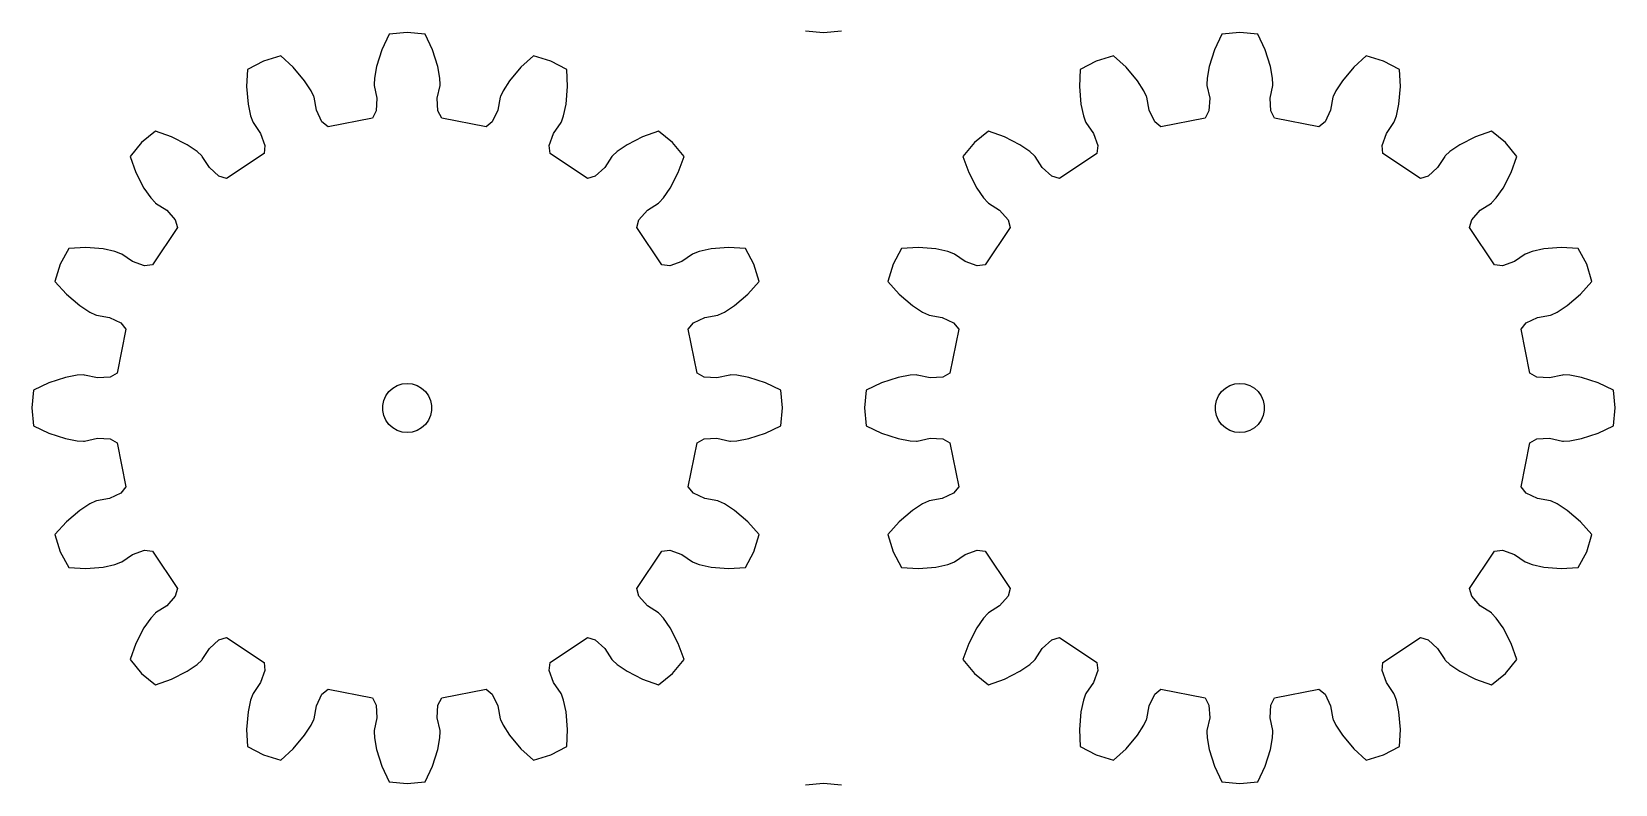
# Model space of a CAD drawing. Extents: x 0 to 198, y 0 to 229.
# Drawn here: x 101.7 to 198.3, y 91.6 to 137.6 of the extents above; entities that cross this region are included whole.
import ezdxf

# ---------------------------------------------------------------- set-up
doc = ezdxf.new("R2010")
doc.units = 0

msp = doc.modelspace()

# ---------------------------------------------------------------- linework, layer by layer
for p, q in [((123.493, 137.402), (123.05, 136.464)), ((124.592, 137.51), (123.493, 137.402)), ((125.69, 137.402), (124.592, 137.51)), ((126.133, 136.464), (125.69, 137.402)), ((148.912, 137.618), (150.01, 137.51)), ((150.01, 137.51), (151.108, 137.618)), ((174.33, 137.402), (173.887, 136.464)), ((175.428, 137.51), (174.33, 137.402)), ((176.526, 137.402), (175.428, 137.51)), ((176.97, 136.464), (176.526, 137.402)), ((123.05, 136.464), (122.723, 135.446)), ((126.46, 135.446), (126.133, 136.464)), ((173.887, 136.464), (173.56, 135.446)), ((177.297, 135.446), (176.97, 136.464)), ((115.821, 135.765), (114.848, 135.245)), ((116.877, 136.086), (115.821, 135.765)), ((117.646, 135.389), (116.877, 136.086)), ((118.337, 134.573), (117.646, 135.389)), ((122.723, 135.446), (122.592, 134.727)), ((126.591, 134.727), (126.46, 135.446)), ((131.537, 135.389), (130.846, 134.573)), ((132.306, 136.086), (131.537, 135.389)), ((133.362, 135.765), (132.306, 136.086)), ((134.335, 135.245), (133.362, 135.765)), ((166.658, 135.765), (165.685, 135.245)), ((167.714, 136.086), (166.658, 135.765)), ((168.482, 135.389), (167.714, 136.086)), ((169.174, 134.573), (168.482, 135.389)), ((173.56, 135.446), (173.429, 134.727)), ((177.427, 134.727), (177.297, 135.446)), ((182.374, 135.389), (181.682, 134.573)), ((183.143, 136.086), (182.374, 135.389)), ((184.199, 135.765), (183.143, 136.086)), ((185.172, 135.245), (184.199, 135.765)), ((114.848, 135.245), (114.797, 134.209)), ((118.733, 133.96), (118.337, 134.573)), ((122.592, 134.727), (122.573, 134.337)), ((126.61, 134.337), (126.591, 134.727)), ((130.846, 134.573), (130.45, 133.96)), ((134.386, 134.209), (134.335, 135.245)), ((165.685, 135.245), (165.634, 134.209)), ((169.57, 133.96), (169.174, 134.573)), ((173.429, 134.727), (173.41, 134.337)), ((177.447, 134.337), (177.427, 134.727)), ((181.682, 134.573), (181.287, 133.96)), ((185.223, 134.209), (185.172, 135.245)), ((114.797, 134.209), (114.885, 133.143)), ((118.9, 133.606), (118.733, 133.96)), ((118.916, 133.557), (118.9, 133.606)), ((119.059, 132.768), (118.916, 133.557)), ((122.573, 134.337), (122.577, 134.285)), ((122.577, 134.285), (122.747, 133.501)), ((122.747, 133.501), (122.706, 132.723)), ((126.436, 133.501), (126.606, 134.285)), ((126.477, 132.723), (126.436, 133.501)), ((126.606, 134.285), (126.61, 134.337)), ((130.267, 133.557), (130.124, 132.768)), ((130.283, 133.606), (130.267, 133.557)), ((130.45, 133.96), (130.283, 133.606)), ((134.298, 133.143), (134.386, 134.209)), ((165.634, 134.209), (165.721, 133.143)), ((169.737, 133.606), (169.57, 133.96)), ((169.753, 133.557), (169.737, 133.606)), ((169.896, 132.768), (169.753, 133.557)), ((173.41, 134.337), (173.414, 134.285)), ((173.414, 134.285), (173.584, 133.501)), ((173.584, 133.501), (173.542, 132.723)), ((177.273, 133.501), (177.442, 134.285)), ((177.314, 132.723), (177.273, 133.501)), ((177.442, 134.285), (177.447, 134.337)), ((181.104, 133.557), (180.96, 132.768)), ((181.12, 133.606), (181.104, 133.557)), ((181.287, 133.96), (181.12, 133.606)), ((185.135, 133.143), (185.223, 134.209)), ((114.885, 133.143), (115.039, 132.43)), ((119.395, 132.064), (119.059, 132.768)), ((122.706, 132.723), (122.473, 132.294)), ((126.71, 132.294), (126.477, 132.723)), ((130.124, 132.768), (129.788, 132.064)), ((134.144, 132.43), (134.298, 133.143)), ((165.721, 133.143), (165.875, 132.43)), ((170.232, 132.064), (169.896, 132.768)), ((173.542, 132.723), (173.31, 132.294)), ((177.547, 132.294), (177.314, 132.723)), ((180.96, 132.768), (180.624, 132.064)), ((184.981, 132.43), (185.135, 133.143)), ((109.239, 131.497), (108.386, 130.797)), ((110.216, 131.148), (109.239, 131.497)), ((115.039, 132.43), (115.171, 132.062)), ((115.171, 132.062), (115.194, 132.015)), ((115.194, 132.015), (115.651, 131.356)), ((119.774, 131.757), (119.395, 132.064)), ((122.473, 132.294), (119.774, 131.757)), ((129.409, 131.757), (126.71, 132.294)), ((129.788, 132.064), (129.409, 131.757)), ((133.532, 131.356), (133.989, 132.015)), ((133.989, 132.015), (134.012, 132.062)), ((134.012, 132.062), (134.144, 132.43)), ((139.944, 131.497), (138.967, 131.148)), ((140.797, 130.797), (139.944, 131.497)), ((160.075, 131.497), (159.222, 130.797)), ((161.052, 131.148), (160.075, 131.497)), ((165.875, 132.43), (166.007, 132.062)), ((166.007, 132.062), (166.031, 132.015)), ((166.031, 132.015), (166.488, 131.356)), ((170.611, 131.757), (170.232, 132.064)), ((173.31, 132.294), (170.611, 131.757)), ((180.245, 131.757), (177.547, 132.294)), ((180.624, 132.064), (180.245, 131.757)), ((184.369, 131.356), (184.825, 132.015)), ((184.825, 132.015), (184.849, 132.062)), ((184.849, 132.062), (184.981, 132.43)), ((190.781, 131.497), (189.804, 131.148)), ((191.634, 130.797), (190.781, 131.497)), ((108.386, 130.797), (107.686, 129.944)), ((111.167, 130.659), (110.216, 131.148)), ((111.767, 130.243), (111.167, 130.659)), ((115.651, 131.356), (115.911, 130.621)), ((115.911, 130.621), (115.86, 130.136)), ((133.272, 130.621), (133.532, 131.356)), ((133.323, 130.136), (133.272, 130.621)), ((138.016, 130.659), (137.416, 130.243)), ((138.967, 131.148), (138.016, 130.659)), ((141.497, 129.944), (140.797, 130.797)), ((159.222, 130.797), (158.522, 129.944)), ((162.003, 130.659), (161.052, 131.148)), ((162.604, 130.243), (162.003, 130.659)), ((166.488, 131.356), (166.747, 130.621)), ((166.747, 130.621), (166.697, 130.136)), ((184.109, 130.621), (184.369, 131.356)), ((184.16, 130.136), (184.109, 130.621)), ((188.853, 130.659), (188.253, 130.243)), ((189.804, 131.148), (188.853, 130.659)), ((192.334, 129.944), (191.634, 130.797)), ((107.686, 129.944), (108.035, 128.967)), ((112.057, 129.981), (111.767, 130.243)), ((112.09, 129.941), (112.057, 129.981)), ((112.525, 129.267), (112.09, 129.941)), ((115.86, 130.136), (113.572, 128.607)), ((135.611, 128.607), (133.323, 130.136)), ((137.093, 129.941), (136.658, 129.267)), ((137.126, 129.981), (137.093, 129.941)), ((137.416, 130.243), (137.126, 129.981)), ((141.148, 128.967), (141.497, 129.944)), ((158.522, 129.944), (158.872, 128.967)), ((162.893, 129.981), (162.604, 130.243)), ((162.927, 129.941), (162.893, 129.981)), ((163.361, 129.267), (162.927, 129.941)), ((166.697, 130.136), (164.409, 128.607)), ((186.448, 128.607), (184.16, 130.136)), ((187.93, 129.941), (187.495, 129.267)), ((187.963, 129.981), (187.93, 129.941)), ((188.253, 130.243), (187.963, 129.981)), ((191.984, 128.967), (192.334, 129.944)), ((108.035, 128.967), (108.524, 128.016)), ((113.104, 128.746), (112.525, 129.267)), ((113.572, 128.607), (113.104, 128.746)), ((136.079, 128.746), (135.611, 128.607)), ((136.658, 129.267), (136.079, 128.746)), ((140.659, 128.016), (141.148, 128.967)), ((158.872, 128.967), (159.361, 128.016)), ((163.941, 128.746), (163.361, 129.267)), ((164.409, 128.607), (163.941, 128.746)), ((186.916, 128.746), (186.448, 128.607)), ((187.495, 129.267), (186.916, 128.746)), ((191.496, 128.016), (191.984, 128.967)), ((108.524, 128.016), (108.94, 127.416)), ((140.243, 127.416), (140.659, 128.016)), ((159.361, 128.016), (159.776, 127.416)), ((191.08, 127.416), (191.496, 128.016)), ((108.94, 127.416), (109.202, 127.126)), ((109.202, 127.126), (109.242, 127.093)), ((109.242, 127.093), (109.916, 126.658)), ((109.916, 126.658), (110.437, 126.079)), ((138.746, 126.079), (139.267, 126.658)), ((139.267, 126.658), (139.941, 127.093)), ((139.941, 127.093), (139.981, 127.126)), ((139.981, 127.126), (140.243, 127.416)), ((159.776, 127.416), (160.039, 127.126)), ((160.039, 127.126), (160.078, 127.093)), ((160.078, 127.093), (160.753, 126.658)), ((160.753, 126.658), (161.274, 126.079)), ((189.583, 126.079), (190.104, 126.658)), ((190.104, 126.658), (190.778, 127.093)), ((190.778, 127.093), (190.817, 127.126)), ((190.817, 127.126), (191.08, 127.416)), ((110.437, 126.079), (110.576, 125.611)), ((138.607, 125.611), (138.746, 126.079)), ((161.274, 126.079), (161.413, 125.611)), ((189.444, 125.611), (189.583, 126.079)), ((110.576, 125.611), (109.048, 123.323)), ((140.136, 123.323), (138.607, 125.611)), ((161.413, 125.611), (159.884, 123.323)), ((190.972, 123.323), (189.444, 125.611)), ((103.938, 124.335), (103.418, 123.362)), ((104.974, 124.386), (103.938, 124.335)), ((106.04, 124.298), (104.974, 124.386)), ((106.753, 124.144), (106.04, 124.298)), ((107.122, 124.012), (106.753, 124.144)), ((107.168, 123.989), (107.122, 124.012)), ((107.827, 123.532), (107.168, 123.989)), ((142.015, 123.989), (141.356, 123.532)), ((142.062, 124.012), (142.015, 123.989)), ((142.43, 124.144), (142.062, 124.012)), ((143.143, 124.298), (142.43, 124.144)), ((144.209, 124.386), (143.143, 124.298)), ((145.245, 124.335), (144.209, 124.386)), ((145.765, 123.362), (145.245, 124.335)), ((154.775, 124.335), (154.254, 123.362)), ((155.811, 124.386), (154.775, 124.335)), ((156.876, 124.298), (155.811, 124.386)), ((157.59, 124.144), (156.876, 124.298)), ((157.958, 124.012), (157.59, 124.144)), ((158.004, 123.989), (157.958, 124.012)), ((158.664, 123.532), (158.004, 123.989)), ((192.852, 123.989), (192.192, 123.532)), ((192.898, 124.012), (192.852, 123.989)), ((193.266, 124.144), (192.898, 124.012)), ((193.98, 124.298), (193.266, 124.144)), ((195.046, 124.386), (193.98, 124.298)), ((196.082, 124.335), (195.046, 124.386)), ((196.602, 123.362), (196.082, 124.335)), ((103.418, 123.362), (103.097, 122.306)), ((108.562, 123.272), (107.827, 123.532)), ((109.048, 123.323), (108.562, 123.272)), ((140.621, 123.272), (140.136, 123.323)), ((141.356, 123.532), (140.621, 123.272)), ((146.086, 122.306), (145.765, 123.362)), ((154.254, 123.362), (153.934, 122.306)), ((159.399, 123.272), (158.664, 123.532)), ((159.884, 123.323), (159.399, 123.272)), ((191.458, 123.272), (190.972, 123.323)), ((192.192, 123.532), (191.458, 123.272)), ((196.922, 122.306), (196.602, 123.362)), ((103.097, 122.306), (103.794, 121.537)), ((145.389, 121.537), (146.086, 122.306)), ((153.934, 122.306), (154.631, 121.537)), ((196.225, 121.537), (196.922, 122.306)), ((103.794, 121.537), (104.61, 120.846)), ((104.61, 120.846), (105.223, 120.45)), ((143.96, 120.45), (144.573, 120.846)), ((144.573, 120.846), (145.389, 121.537)), ((154.631, 121.537), (155.446, 120.846)), ((155.446, 120.846), (156.06, 120.45)), ((194.796, 120.45), (195.41, 120.846)), ((195.41, 120.846), (196.225, 121.537)), ((105.223, 120.45), (105.577, 120.283)), ((105.577, 120.283), (105.626, 120.267)), ((105.626, 120.267), (106.415, 120.124)), ((106.415, 120.124), (107.119, 119.788)), ((142.064, 119.788), (142.768, 120.124)), ((142.768, 120.124), (143.557, 120.267)), ((143.557, 120.267), (143.606, 120.283)), ((143.606, 120.283), (143.96, 120.45)), ((156.06, 120.45), (156.413, 120.283)), ((156.413, 120.283), (156.463, 120.267)), ((156.463, 120.267), (157.252, 120.124)), ((157.252, 120.124), (157.955, 119.788)), ((192.901, 119.788), (193.604, 120.124)), ((193.604, 120.124), (194.393, 120.267)), ((194.393, 120.267), (194.443, 120.283)), ((194.443, 120.283), (194.796, 120.45)), ((107.426, 119.409), (106.889, 116.71)), ((107.119, 119.788), (107.426, 119.409)), ((141.757, 119.409), (142.064, 119.788)), ((142.294, 116.71), (141.757, 119.409)), ((158.263, 119.409), (157.726, 116.71)), ((157.955, 119.788), (158.263, 119.409)), ((192.594, 119.409), (192.901, 119.788)), ((193.13, 116.71), (192.594, 119.409)), ((102.719, 116.133), (101.781, 115.69)), ((103.737, 116.46), (102.719, 116.133)), ((104.456, 116.591), (103.737, 116.46)), ((104.846, 116.61), (104.456, 116.591)), ((104.898, 116.606), (104.846, 116.61)), ((105.682, 116.436), (104.898, 116.606)), ((106.46, 116.477), (105.682, 116.436)), ((106.889, 116.71), (106.46, 116.477)), ((123.981, 115.962), (124.28, 116.059)), ((124.28, 116.059), (124.592, 116.092)), ((124.592, 116.092), (124.903, 116.059)), ((124.903, 116.059), (125.202, 115.962)), ((142.723, 116.477), (142.294, 116.71)), ((143.501, 116.436), (142.723, 116.477)), ((144.285, 116.606), (143.501, 116.436)), ((144.337, 116.61), (144.285, 116.606)), ((144.727, 116.591), (144.337, 116.61)), ((145.446, 116.46), (144.727, 116.591)), ((146.464, 116.133), (145.446, 116.46)), ((147.402, 115.69), (146.464, 116.133)), ((153.556, 116.133), (152.618, 115.69)), ((154.574, 116.46), (153.556, 116.133)), ((155.292, 116.591), (154.574, 116.46)), ((155.683, 116.61), (155.292, 116.591)), ((155.735, 116.606), (155.683, 116.61)), ((156.519, 116.436), (155.735, 116.606)), ((157.297, 116.477), (156.519, 116.436)), ((157.726, 116.71), (157.297, 116.477)), ((174.818, 115.962), (175.116, 116.059)), ((175.116, 116.059), (175.428, 116.092)), ((175.428, 116.092), (175.74, 116.059)), ((175.74, 116.059), (176.038, 115.962)), ((193.56, 116.477), (193.13, 116.71)), ((194.338, 116.436), (193.56, 116.477)), ((195.122, 116.606), (194.338, 116.436)), ((195.174, 116.61), (195.122, 116.606)), ((195.564, 116.591), (195.174, 116.61)), ((196.282, 116.46), (195.564, 116.591)), ((197.3, 116.133), (196.282, 116.46)), ((198.238, 115.69), (197.3, 116.133)), ((101.781, 115.69), (101.673, 114.592)), ((123.1, 114.748), (123.165, 115.055)), ((123.165, 115.055), (123.293, 115.342)), ((123.293, 115.342), (123.477, 115.595)), ((123.477, 115.595), (123.71, 115.805)), ((123.71, 115.805), (123.981, 115.962)), ((125.202, 115.962), (125.473, 115.805)), ((125.473, 115.805), (125.706, 115.595)), ((125.706, 115.595), (125.891, 115.342)), ((125.891, 115.342), (126.018, 115.055)), ((126.018, 115.055), (126.083, 114.748)), ((147.51, 114.592), (147.402, 115.69)), ((152.618, 115.69), (152.51, 114.592)), ((173.936, 114.748), (174.002, 115.055)), ((174.002, 115.055), (174.129, 115.342)), ((174.129, 115.342), (174.313, 115.595)), ((174.313, 115.595), (174.547, 115.805)), ((174.547, 115.805), (174.818, 115.962)), ((176.038, 115.962), (176.31, 115.805)), ((176.31, 115.805), (176.543, 115.595)), ((176.543, 115.595), (176.727, 115.342)), ((176.727, 115.342), (176.855, 115.055)), ((176.855, 115.055), (176.92, 114.748)), ((198.346, 114.592), (198.238, 115.69)), ((101.673, 114.592), (101.781, 113.493)), ((123.1, 114.435), (123.1, 114.748)), ((123.165, 114.128), (123.1, 114.435)), ((123.293, 113.842), (123.165, 114.128)), ((126.018, 114.128), (125.891, 113.842)), ((126.083, 114.435), (126.018, 114.128)), ((126.083, 114.748), (126.083, 114.435)), ((147.402, 113.493), (147.51, 114.592)), ((152.51, 114.592), (152.618, 113.493)), ((173.936, 114.435), (173.936, 114.748)), ((174.002, 114.128), (173.936, 114.435)), ((174.129, 113.842), (174.002, 114.128)), ((176.855, 114.128), (176.727, 113.842)), ((176.92, 114.435), (176.855, 114.128)), ((176.92, 114.748), (176.92, 114.435)), ((198.238, 113.493), (198.346, 114.592)), ((101.781, 113.493), (102.719, 113.05)), ((123.477, 113.588), (123.293, 113.842)), ((123.71, 113.378), (123.477, 113.588)), ((123.981, 113.221), (123.71, 113.378)), ((124.28, 113.124), (123.981, 113.221)), ((124.592, 113.092), (124.28, 113.124)), ((124.903, 113.124), (124.592, 113.092)), ((125.202, 113.221), (124.903, 113.124)), ((125.473, 113.378), (125.202, 113.221)), ((125.706, 113.588), (125.473, 113.378)), ((125.891, 113.842), (125.706, 113.588)), ((146.464, 113.05), (147.402, 113.493)), ((152.618, 113.493), (153.556, 113.05)), ((174.313, 113.588), (174.129, 113.842)), ((174.547, 113.378), (174.313, 113.588)), ((174.818, 113.221), (174.547, 113.378)), ((175.116, 113.124), (174.818, 113.221)), ((175.428, 113.092), (175.116, 113.124)), ((175.74, 113.124), (175.428, 113.092)), ((176.038, 113.221), (175.74, 113.124)), ((176.31, 113.378), (176.038, 113.221)), ((176.543, 113.588), (176.31, 113.378)), ((176.727, 113.842), (176.543, 113.588)), ((197.3, 113.05), (198.238, 113.493)), ((102.719, 113.05), (103.737, 112.723)), ((103.737, 112.723), (104.456, 112.592)), ((104.456, 112.592), (104.846, 112.573)), ((104.846, 112.573), (104.898, 112.577)), ((104.898, 112.577), (105.682, 112.747)), ((105.682, 112.747), (106.46, 112.706)), ((106.46, 112.706), (106.889, 112.473)), ((106.889, 112.473), (107.426, 109.774)), ((141.757, 109.774), (142.294, 112.473)), ((142.294, 112.473), (142.723, 112.706)), ((142.723, 112.706), (143.501, 112.747)), ((143.501, 112.747), (144.285, 112.577)), ((144.285, 112.577), (144.337, 112.573)), ((144.337, 112.573), (144.727, 112.592)), ((144.727, 112.592), (145.446, 112.723)), ((145.446, 112.723), (146.464, 113.05)), ((153.556, 113.05), (154.574, 112.723)), ((154.574, 112.723), (155.292, 112.592)), ((155.292, 112.592), (155.683, 112.573)), ((155.683, 112.573), (155.735, 112.577)), ((155.735, 112.577), (156.519, 112.747)), ((156.519, 112.747), (157.297, 112.706)), ((157.297, 112.706), (157.726, 112.473)), ((157.726, 112.473), (158.263, 109.774)), ((192.594, 109.774), (193.13, 112.473)), ((193.13, 112.473), (193.56, 112.706)), ((193.56, 112.706), (194.338, 112.747)), ((194.338, 112.747), (195.122, 112.577)), ((195.122, 112.577), (195.174, 112.573)), ((195.174, 112.573), (195.564, 112.592)), ((195.564, 112.592), (196.282, 112.723)), ((196.282, 112.723), (197.3, 113.05)), ((107.119, 109.395), (106.415, 109.059)), ((107.426, 109.774), (107.119, 109.395)), ((142.064, 109.395), (141.757, 109.774)), ((142.768, 109.059), (142.064, 109.395)), ((157.955, 109.395), (157.252, 109.059)), ((158.263, 109.774), (157.955, 109.395)), ((192.901, 109.395), (192.594, 109.774)), ((193.604, 109.059), (192.901, 109.395)), ((104.61, 108.337), (103.794, 107.646)), ((105.223, 108.733), (104.61, 108.337)), ((105.577, 108.9), (105.223, 108.733)), ((105.626, 108.916), (105.577, 108.9)), ((106.415, 109.059), (105.626, 108.916)), ((143.557, 108.916), (142.768, 109.059)), ((143.606, 108.9), (143.557, 108.916)), ((143.96, 108.733), (143.606, 108.9)), ((144.573, 108.337), (143.96, 108.733)), ((145.389, 107.646), (144.573, 108.337)), ((155.446, 108.337), (154.631, 107.646)), ((156.06, 108.733), (155.446, 108.337)), ((156.413, 108.9), (156.06, 108.733)), ((156.463, 108.916), (156.413, 108.9)), ((157.252, 109.059), (156.463, 108.916)), ((194.393, 108.916), (193.604, 109.059)), ((194.443, 108.9), (194.393, 108.916)), ((194.796, 108.733), (194.443, 108.9)), ((195.41, 108.337), (194.796, 108.733)), ((196.225, 107.646), (195.41, 108.337)), ((103.794, 107.646), (103.097, 106.877)), ((146.086, 106.877), (145.389, 107.646)), ((154.631, 107.646), (153.934, 106.877)), ((196.922, 106.877), (196.225, 107.646)), ((103.097, 106.877), (103.418, 105.821)), ((145.765, 105.821), (146.086, 106.877)), ((153.934, 106.877), (154.254, 105.821)), ((196.602, 105.821), (196.922, 106.877)), ((103.418, 105.821), (103.938, 104.848)), ((107.168, 105.194), (107.827, 105.651)), ((107.827, 105.651), (108.562, 105.911)), ((108.562, 105.911), (109.048, 105.86)), ((109.048, 105.86), (110.576, 103.572)), ((138.607, 103.572), (140.136, 105.86)), ((140.136, 105.86), (140.621, 105.911)), ((140.621, 105.911), (141.356, 105.651)), ((141.356, 105.651), (142.015, 105.194)), ((145.245, 104.848), (145.765, 105.821)), ((154.254, 105.821), (154.775, 104.848)), ((158.004, 105.194), (158.664, 105.651)), ((158.664, 105.651), (159.399, 105.911)), ((159.399, 105.911), (159.884, 105.86)), ((159.884, 105.86), (161.413, 103.572)), ((189.444, 103.572), (190.972, 105.86)), ((190.972, 105.86), (191.458, 105.911)), ((191.458, 105.911), (192.192, 105.651)), ((192.192, 105.651), (192.852, 105.194)), ((196.082, 104.848), (196.602, 105.821)), ((103.938, 104.848), (104.974, 104.797)), ((104.974, 104.797), (106.04, 104.885)), ((106.04, 104.885), (106.753, 105.039)), ((106.753, 105.039), (107.122, 105.171)), ((107.122, 105.171), (107.168, 105.194)), ((142.015, 105.194), (142.062, 105.171)), ((142.062, 105.171), (142.43, 105.039)), ((142.43, 105.039), (143.143, 104.885)), ((143.143, 104.885), (144.209, 104.797)), ((144.209, 104.797), (145.245, 104.848)), ((154.775, 104.848), (155.811, 104.797)), ((155.811, 104.797), (156.876, 104.885)), ((156.876, 104.885), (157.59, 105.039)), ((157.59, 105.039), (157.958, 105.171)), ((157.958, 105.171), (158.004, 105.194)), ((192.852, 105.194), (192.898, 105.171)), ((192.898, 105.171), (193.266, 105.039)), ((193.266, 105.039), (193.98, 104.885)), ((193.98, 104.885), (195.046, 104.797)), ((195.046, 104.797), (196.082, 104.848)), ((110.576, 103.572), (110.437, 103.104)), ((138.746, 103.104), (138.607, 103.572)), ((161.413, 103.572), (161.274, 103.104)), ((189.583, 103.104), (189.444, 103.572)), ((109.916, 102.525), (109.242, 102.09)), ((110.437, 103.104), (109.916, 102.525)), ((139.267, 102.525), (138.746, 103.104)), ((139.941, 102.09), (139.267, 102.525)), ((160.753, 102.525), (160.078, 102.09)), ((161.274, 103.104), (160.753, 102.525)), ((190.104, 102.525), (189.583, 103.104)), ((190.778, 102.09), (190.104, 102.525)), ((108.94, 101.767), (108.524, 101.167)), ((109.202, 102.057), (108.94, 101.767)), ((109.242, 102.09), (109.202, 102.057)), ((139.981, 102.057), (139.941, 102.09)), ((140.243, 101.767), (139.981, 102.057)), ((140.659, 101.167), (140.243, 101.767)), ((159.776, 101.767), (159.361, 101.167)), ((160.039, 102.057), (159.776, 101.767)), ((160.078, 102.09), (160.039, 102.057)), ((190.817, 102.057), (190.778, 102.09)), ((191.08, 101.767), (190.817, 102.057)), ((191.496, 101.167), (191.08, 101.767)), ((108.524, 101.167), (108.035, 100.216)), ((113.104, 100.437), (113.572, 100.576)), ((113.572, 100.576), (115.86, 99.048)), ((133.323, 99.048), (135.611, 100.576)), ((135.611, 100.576), (136.079, 100.437)), ((141.148, 100.216), (140.659, 101.167)), ((159.361, 101.167), (158.872, 100.216)), ((163.941, 100.437), (164.409, 100.576)), ((164.409, 100.576), (166.697, 99.048)), ((184.16, 99.048), (186.448, 100.576)), ((186.448, 100.576), (186.916, 100.437)), ((191.984, 100.216), (191.496, 101.167)), ((108.035, 100.216), (107.686, 99.239)), ((112.09, 99.242), (112.525, 99.916)), ((112.525, 99.916), (113.104, 100.437)), ((136.079, 100.437), (136.658, 99.916)), ((136.658, 99.916), (137.093, 99.242)), ((141.497, 99.239), (141.148, 100.216)), ((158.872, 100.216), (158.522, 99.239)), ((162.927, 99.242), (163.361, 99.916)), ((163.361, 99.916), (163.941, 100.437)), ((186.916, 100.437), (187.495, 99.916)), ((187.495, 99.916), (187.93, 99.242)), ((192.334, 99.239), (191.984, 100.216)), ((107.686, 99.239), (108.386, 98.386)), ((111.167, 98.524), (111.767, 98.94)), ((111.767, 98.94), (112.057, 99.202)), ((112.057, 99.202), (112.09, 99.242)), ((115.86, 99.048), (115.911, 98.562)), ((133.272, 98.562), (133.323, 99.048)), ((137.093, 99.242), (137.126, 99.202)), ((137.126, 99.202), (137.416, 98.94)), ((137.416, 98.94), (138.016, 98.524)), ((140.797, 98.386), (141.497, 99.239)), ((158.522, 99.239), (159.222, 98.386)), ((162.003, 98.524), (162.604, 98.94)), ((162.604, 98.94), (162.893, 99.202)), ((162.893, 99.202), (162.927, 99.242)), ((166.697, 99.048), (166.747, 98.562)), ((184.109, 98.562), (184.16, 99.048)), ((187.93, 99.242), (187.963, 99.202)), ((187.963, 99.202), (188.253, 98.94)), ((188.253, 98.94), (188.853, 98.524)), ((191.634, 98.386), (192.334, 99.239)), ((108.386, 98.386), (109.239, 97.686)), ((109.239, 97.686), (110.216, 98.035)), ((110.216, 98.035), (111.167, 98.524)), ((115.651, 97.827), (115.194, 97.168)), ((115.911, 98.562), (115.651, 97.827)), ((133.532, 97.827), (133.272, 98.562)), ((133.989, 97.168), (133.532, 97.827)), ((138.016, 98.524), (138.967, 98.035)), ((138.967, 98.035), (139.944, 97.686)), ((139.944, 97.686), (140.797, 98.386)), ((159.222, 98.386), (160.075, 97.686)), ((160.075, 97.686), (161.052, 98.035)), ((161.052, 98.035), (162.003, 98.524)), ((166.488, 97.827), (166.031, 97.168)), ((166.747, 98.562), (166.488, 97.827)), ((184.369, 97.827), (184.109, 98.562)), ((184.825, 97.168), (184.369, 97.827)), ((188.853, 98.524), (189.804, 98.035)), ((189.804, 98.035), (190.781, 97.686)), ((190.781, 97.686), (191.634, 98.386)), ((115.039, 96.753), (114.885, 96.04)), ((115.171, 97.122), (115.039, 96.753)), ((115.194, 97.168), (115.171, 97.122)), ((119.059, 96.415), (119.395, 97.119)), ((119.395, 97.119), (119.774, 97.426)), ((119.774, 97.426), (122.473, 96.889)), ((122.473, 96.889), (122.706, 96.46)), ((126.477, 96.46), (126.71, 96.889)), ((126.71, 96.889), (129.409, 97.426)), ((129.409, 97.426), (129.788, 97.119)), ((129.788, 97.119), (130.124, 96.415)), ((134.012, 97.122), (133.989, 97.168)), ((134.144, 96.753), (134.012, 97.122)), ((134.298, 96.04), (134.144, 96.753)), ((165.875, 96.753), (165.721, 96.04)), ((166.007, 97.122), (165.875, 96.753)), ((166.031, 97.168), (166.007, 97.122)), ((169.896, 96.415), (170.232, 97.119)), ((170.232, 97.119), (170.611, 97.426)), ((170.611, 97.426), (173.31, 96.889)), ((173.31, 96.889), (173.542, 96.46)), ((177.314, 96.46), (177.547, 96.889)), ((177.547, 96.889), (180.245, 97.426)), ((180.245, 97.426), (180.624, 97.119)), ((180.624, 97.119), (180.96, 96.415)), ((184.849, 97.122), (184.825, 97.168)), ((184.981, 96.753), (184.849, 97.122)), ((185.135, 96.04), (184.981, 96.753)), ((114.885, 96.04), (114.797, 94.974)), ((118.916, 95.626), (119.059, 96.415)), ((122.706, 96.46), (122.747, 95.682)), ((126.436, 95.682), (126.477, 96.46)), ((130.124, 96.415), (130.267, 95.626)), ((134.386, 94.974), (134.298, 96.04)), ((165.721, 96.04), (165.634, 94.974)), ((169.753, 95.626), (169.896, 96.415)), ((173.542, 96.46), (173.584, 95.682)), ((177.273, 95.682), (177.314, 96.46)), ((180.96, 96.415), (181.104, 95.626)), ((185.223, 94.974), (185.135, 96.04)), ((114.797, 94.974), (114.848, 93.938)), ((118.337, 94.61), (118.733, 95.223)), ((118.733, 95.223), (118.9, 95.577)), ((118.9, 95.577), (118.916, 95.626)), ((122.577, 94.898), (122.573, 94.846)), ((122.573, 94.846), (122.592, 94.456)), ((122.747, 95.682), (122.577, 94.898)), ((126.606, 94.898), (126.436, 95.682)), ((126.591, 94.456), (126.61, 94.846)), ((126.61, 94.846), (126.606, 94.898)), ((130.267, 95.626), (130.283, 95.577)), ((130.283, 95.577), (130.45, 95.223)), ((130.45, 95.223), (130.846, 94.61)), ((134.335, 93.938), (134.386, 94.974)), ((165.634, 94.974), (165.685, 93.938)), ((169.174, 94.61), (169.57, 95.223)), ((169.57, 95.223), (169.737, 95.577)), ((169.737, 95.577), (169.753, 95.626)), ((173.414, 94.898), (173.41, 94.846)), ((173.41, 94.846), (173.429, 94.456)), ((173.584, 95.682), (173.414, 94.898)), ((177.442, 94.898), (177.273, 95.682)), ((177.427, 94.456), (177.447, 94.846)), ((177.447, 94.846), (177.442, 94.898)), ((181.104, 95.626), (181.12, 95.577)), ((181.12, 95.577), (181.287, 95.223)), ((181.287, 95.223), (181.682, 94.61)), ((185.172, 93.938), (185.223, 94.974)), ((114.848, 93.938), (115.821, 93.418)), ((116.877, 93.097), (117.646, 93.794)), ((117.646, 93.794), (118.337, 94.61)), ((122.592, 94.456), (122.723, 93.737)), ((126.46, 93.737), (126.591, 94.456)), ((130.846, 94.61), (131.537, 93.794)), ((131.537, 93.794), (132.306, 93.097)), ((133.362, 93.418), (134.335, 93.938)), ((165.685, 93.938), (166.658, 93.418)), ((167.714, 93.097), (168.482, 93.794)), ((168.482, 93.794), (169.174, 94.61)), ((173.429, 94.456), (173.56, 93.737)), ((177.297, 93.737), (177.427, 94.456)), ((181.682, 94.61), (182.374, 93.794)), ((182.374, 93.794), (183.143, 93.097)), ((184.199, 93.418), (185.172, 93.938)), ((115.821, 93.418), (116.877, 93.097)), ((122.723, 93.737), (123.05, 92.719)), ((126.133, 92.719), (126.46, 93.737)), ((132.306, 93.097), (133.362, 93.418)), ((166.658, 93.418), (167.714, 93.097)), ((173.56, 93.737), (173.887, 92.719)), ((176.97, 92.719), (177.297, 93.737)), ((183.143, 93.097), (184.199, 93.418)), ((123.05, 92.719), (123.493, 91.781)), ((125.69, 91.781), (126.133, 92.719)), ((173.887, 92.719), (174.33, 91.781)), ((176.526, 91.781), (176.97, 92.719)), ((123.493, 91.781), (124.592, 91.673)), ((124.592, 91.673), (125.69, 91.781)), ((150.01, 91.673), (148.912, 91.565)), ((151.108, 91.565), (150.01, 91.673)), ((174.33, 91.781), (175.428, 91.673)), ((175.428, 91.673), (176.526, 91.781))]:
    msp.add_line(p, q)

doc.saveas('drawing.dxf')
